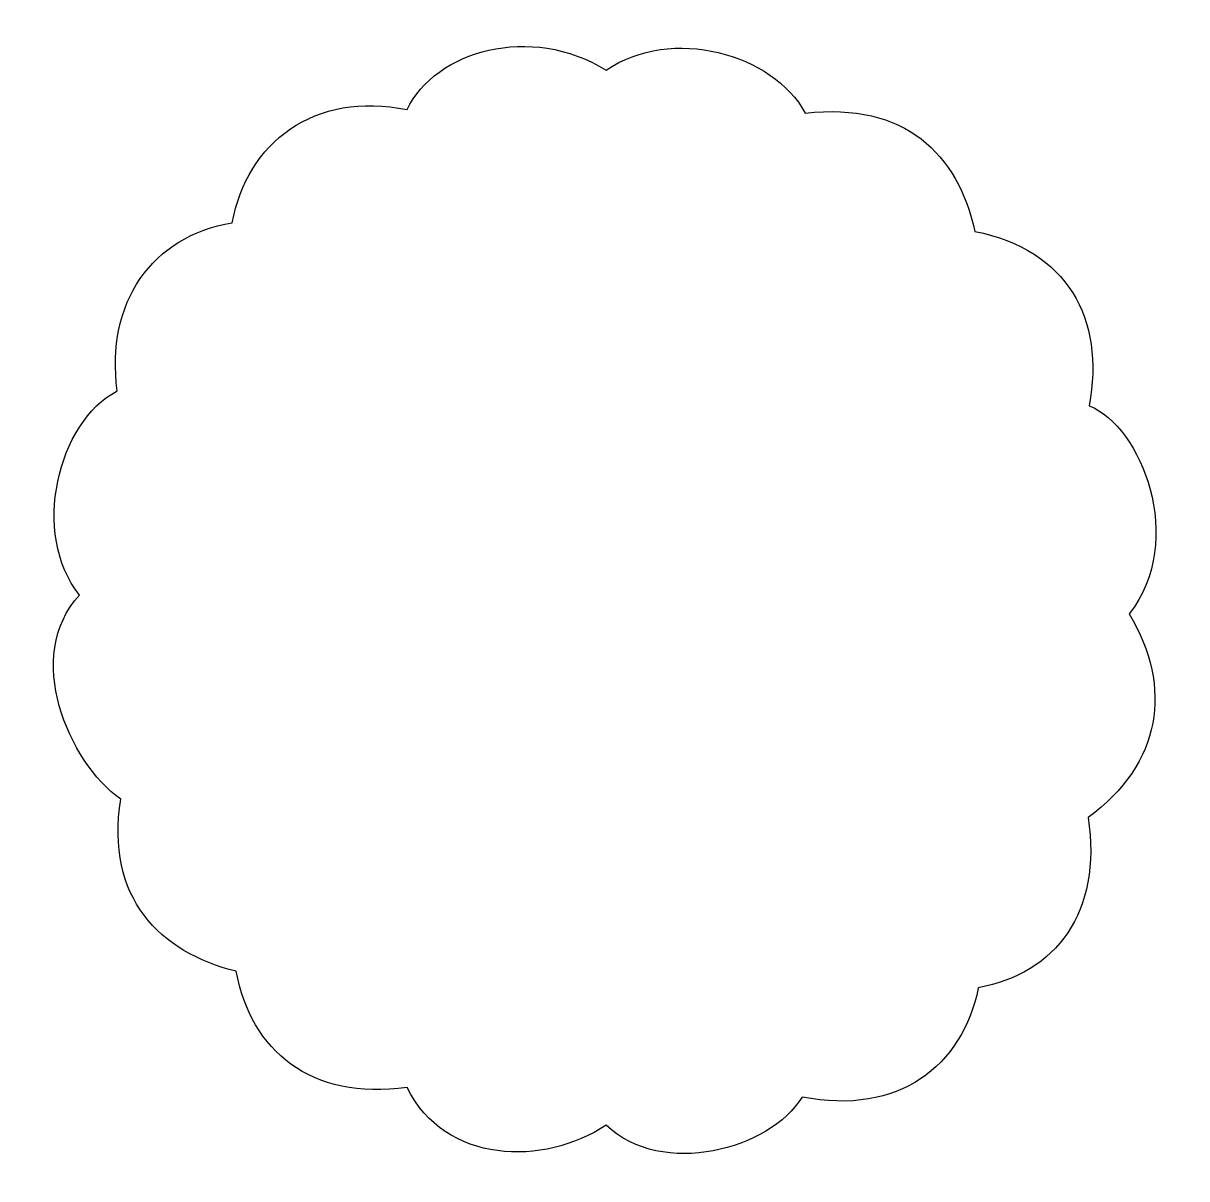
# Model space of a CAD drawing. Header units: centimetres. Extents: x -8.1 to 7.1, y -6.4 to 8.7.
import ezdxf

# ---------------------------------------------------------------- set-up
doc = ezdxf.new("R2010")
doc.units = ezdxf.units.CM
doc.header["$MEASUREMENT"] = 0
doc.layers.add('Layer 1', color=7, linetype='Continuous')

msp = doc.modelspace()

# ---------------------------------------------------------------- linework, layer by layer
at = {"layer": 'Layer 1', "color": 216}
msp.add_open_spline([(-3.11298, 7.53237), (-4.32313, 7.78182), (-5.20467, 7.10232), (-5.39655, 6.05478), (-5.39655, 6.05478), (-6.43866, 5.8846), (-7.05361, 5.01645), (-6.89652, 3.86078), (-6.89652, 3.86078), (-7.67247, 3.46099), (-8.0305, 1.99409), (-7.38905, 1.19663), (-7.38905, 1.19663), (-8.12373, 0.4001), (-7.53781, -0.97793), (-6.85215, -1.4679), (-6.85215, -1.4679), (-7.05721, -2.7574), (-6.33463, -3.47125), (-5.34456, -3.7143), (-5.34456, -3.7143), (-5.14951, -4.75175), (-4.37571, -5.4053), (-3.11338, -5.22948), (-3.11338, -5.22948), (-2.62285, -6.23275), (-1.32893, -6.26534), (-0.51602, -5.72201), (-0.51602, -5.72201), (0.21995, -6.42233), (1.62049, -6.03935), (2.04382, -5.35619), (2.04382, -5.35619), (3.30565, -5.60138), (4.13221, -4.9539), (4.34218, -3.93017), (4.34218, -3.93017), (5.35403, -3.74398), (5.96291, -2.94439), (5.7754, -1.70659), (5.7754, -1.70659), (6.73429, -1.00432), (6.8866, -0.01635), (6.31229, 0.95036), (6.31229, 0.95036), (7.06255, 1.92201), (6.46625, 3.3985), (5.79019, 3.66689), (5.79019, 3.66689), (5.99887, 4.80771), (5.50394, 5.70144), (4.29741, 5.94286), (4.29741, 5.94286), (4.06998, 6.95553), (3.39177, 7.63247), (2.081, 7.48761), (2.081, 7.48761), (1.66925, 8.26209), (0.33763, 8.63452), (-0.51599, 8.04731), (-0.51599, 8.04731), (-1.49489, 8.65995), (-2.74863, 8.30234), (-3.11298, 7.53237)], degree=3, knots=[0, 0, 0, 0, 0.05882353, 0.05882353, 0.05882353, 0.05882353, 0.11764706, 0.11764706, 0.11764706, 0.11764706, 0.17647059, 0.17647059, 0.17647059, 0.17647059, 0.23529412, 0.23529412, 0.23529412, 0.23529412, 0.29411765, 0.29411765, 0.29411765, 0.29411765, 0.35294118, 0.35294118, 0.35294118, 0.35294118, 0.41176471, 0.41176471, 0.41176471, 0.41176471, 0.47058824, 0.47058824, 0.47058824, 0.47058824, 0.52941176, 0.52941176, 0.52941176, 0.52941176, 0.58823529, 0.58823529, 0.58823529, 0.58823529, 0.64705882, 0.64705882, 0.64705882, 0.64705882, 0.70588235, 0.70588235, 0.70588235, 0.70588235, 0.76470588, 0.76470588, 0.76470588, 0.76470588, 0.82352941, 0.82352941, 0.82352941, 0.82352941, 0.88235294, 0.88235294, 0.88235294, 0.88235294, 1, 1, 1, 1], dxfattribs=at)

doc.saveas('drawing.dxf')
